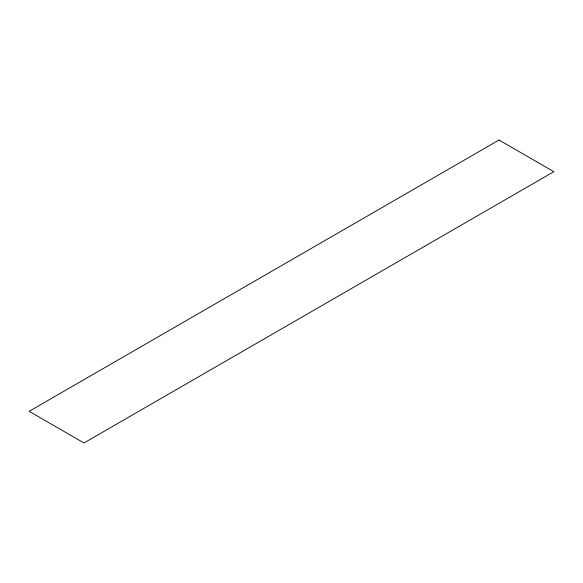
<?xml version="1.0" encoding="UTF-8"?>
<svg xmlns="http://www.w3.org/2000/svg" width="583" height="583" viewBox="0 0 583 583"><rect width="100%" height="100%" fill="white"/><g stroke="black" fill="none" stroke-linecap="round" stroke-linejoin="round"><path stroke-width="0.87" d="M499.033 140.037L29.15 411.314L83.967 442.963L553.85 171.686L499.033 140.037"/></g></svg>
